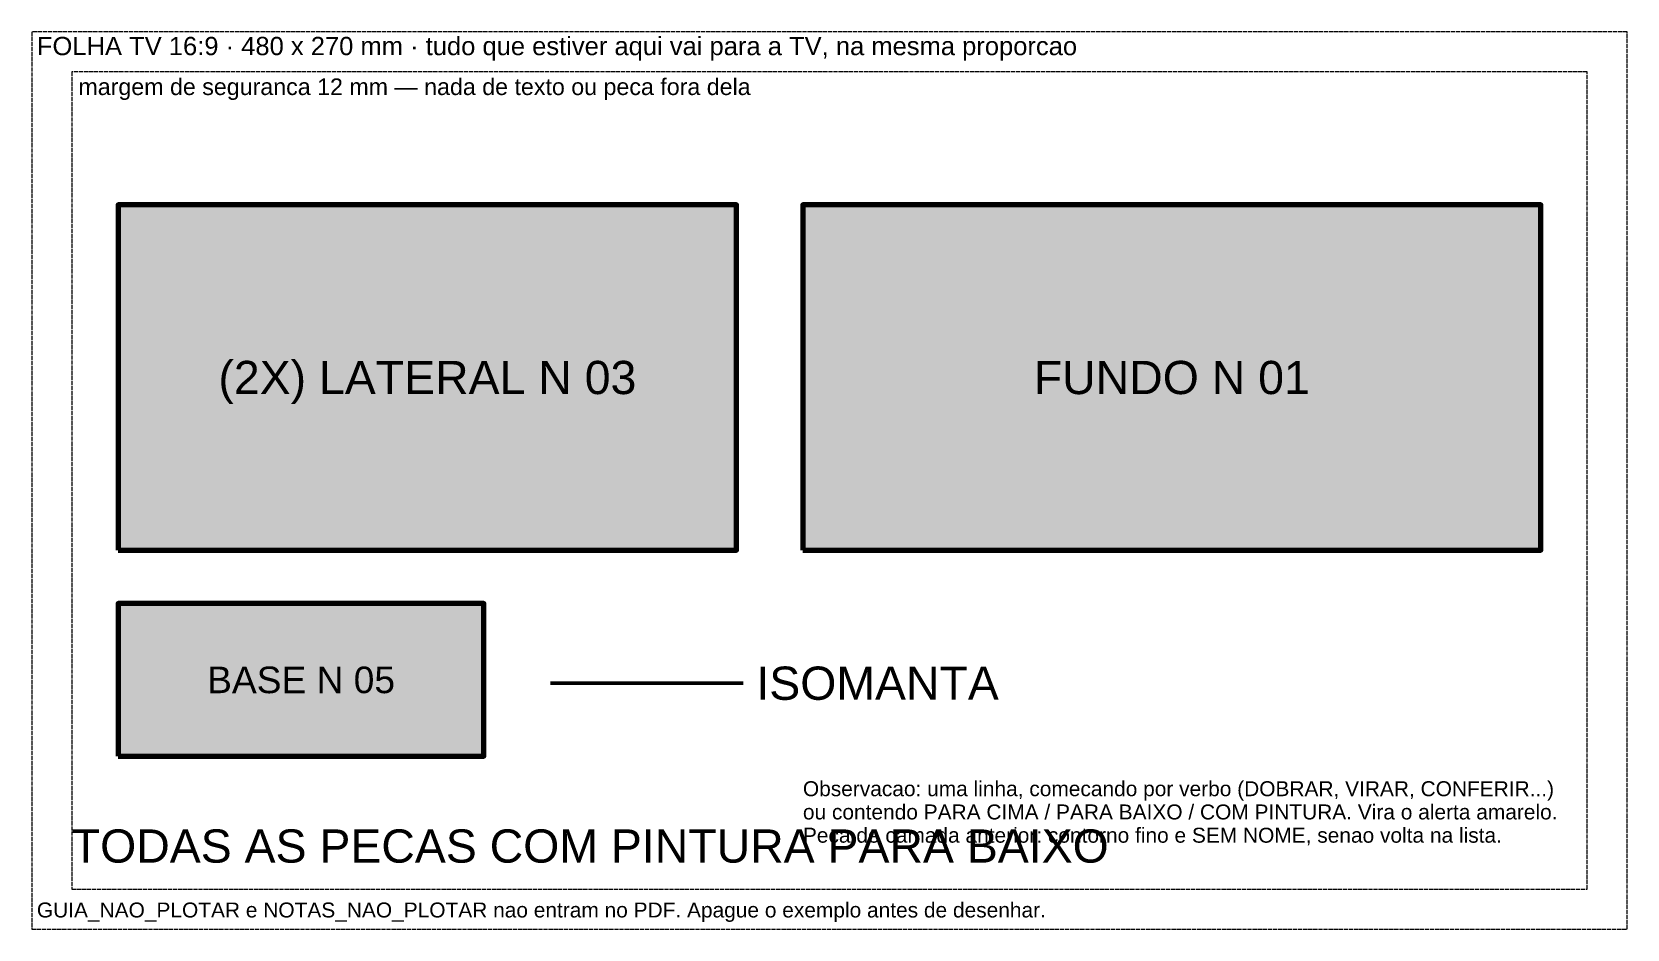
# Model space of a CAD drawing. Header units: millimetres. Extents: x 0 to 480, y 0 to 270.
import ezdxf
from ezdxf.enums import TextEntityAlignment as Align

# ---------------------------------------------------------------- set-up
doc = ezdxf.new("R2010")
doc.units = ezdxf.units.MM
doc.linetypes.add('DASHED', pattern=[1.524, 1.27, -0.254])
for name, color, linetype, lineweight in [('CHAMADA', 7, 'CONTINUOUS', 50), ('DESENHO', 7, 'CONTINUOUS', 80), ('OBSERVACAO', 7, 'CONTINUOUS', 50), ('PREENCHIMENTO', 254, 'CONTINUOUS', 0), ('TEXTO', 7, 'CONTINUOUS', 35)]:
    doc.layers.add(name, color=color, linetype=linetype, lineweight=lineweight)
doc.layers.add('GUIA_NAO_PLOTAR', color=30, linetype='DASHED', lineweight=20, plot=False)
doc.layers.add('NOTAS_NAO_PLOTAR', color=8, linetype='CONTINUOUS', lineweight=18, plot=False)
doc.styles.add('ARIAL', font='arial.ttf')

msp = doc.modelspace()

# ---------------------------------------------------------------- hatches: boundary and pattern name
at = {"layer": 'PREENCHIMENTO'}
for points in [[(26, 114), (212, 114), (212, 218), (26, 218)], [(232, 114), (454, 114), (454, 218), (232, 218)], [(26, 52), (136, 52), (136, 98), (26, 98)]]:
    msp.add_hatch(color=254, dxfattribs=at).paths.add_polyline_path(points)

# ---------------------------------------------------------------- linework, layer by layer
at = {"layer": 'CHAMADA'}
msp.add_line((156, 74), (214, 74), dxfattribs=at)
at = {"layer": 'DESENHO'}
for points in [[(26, 114), (212, 114), (212, 218), (26, 218)], [(232, 114), (454, 114), (454, 218), (232, 218)], [(26, 52), (136, 52), (136, 98), (26, 98)]]:
    msp.add_lwpolyline(points, close=True, dxfattribs=at)
at = {"layer": 'GUIA_NAO_PLOTAR'}
for points in [[(0, 0), (480, 0), (480, 270), (0, 270)], [(12, 12), (468, 12), (468, 258), (12, 258)]]:
    msp.add_lwpolyline(points, close=True, dxfattribs=at)

# ---------------------------------------------------------------- texts
at = {"layer": 'CHAMADA', "style": 'ARIAL'}
msp.add_text('ISOMANTA', height=10, dxfattribs=at).set_placement((218, 74), align=Align.MIDDLE_LEFT)
at = {"layer": 'NOTAS_NAO_PLOTAR', "style": 'ARIAL'}
for s, height, p in [('FOLHA TV 16:9 · 480 x 270 mm · tudo que estiver aqui vai para a TV, na mesma proporcao', 5.5, (1.5, 263)), ('margem de seguranca 12 mm — nada de texto ou peca fora dela', 5, (14, 251)), ('Observacao: uma linha, comecando por verbo (DOBRAR, VIRAR, CONFERIR...)', 4.5, (232, 40)), ('ou contendo PARA CIMA / PARA BAIXO / COM PINTURA. Vira o alerta amarelo.', 4.5, (232, 33)), ('Peca de camada anterior: contorno fino e SEM NOME, senao volta na lista.', 4.5, (232, 26)), ('GUIA_NAO_PLOTAR e NOTAS_NAO_PLOTAR nao entram no PDF. Apague o exemplo antes de desenhar.', 4.5, (1.5, 3.5))]:
    msp.add_text(s, height=height, dxfattribs=at).set_placement(p)
at = {"layer": 'OBSERVACAO', "style": 'ARIAL'}
msp.add_text('TODAS AS PECAS COM PINTURA PARA BAIXO', height=10, dxfattribs=at).set_placement((12, 20))
at = {"layer": 'TEXTO', "style": 'ARIAL'}
for s, height, p in [('(2X) LATERAL N 03', 10, (119, 166)), ('FUNDO N 01', 10, (343, 166)), ('BASE N 05', 8, (81, 75))]:
    msp.add_text(s, height=height, dxfattribs=at).set_placement(p, align=Align.MIDDLE_CENTER)

doc.saveas('drawing.dxf')
